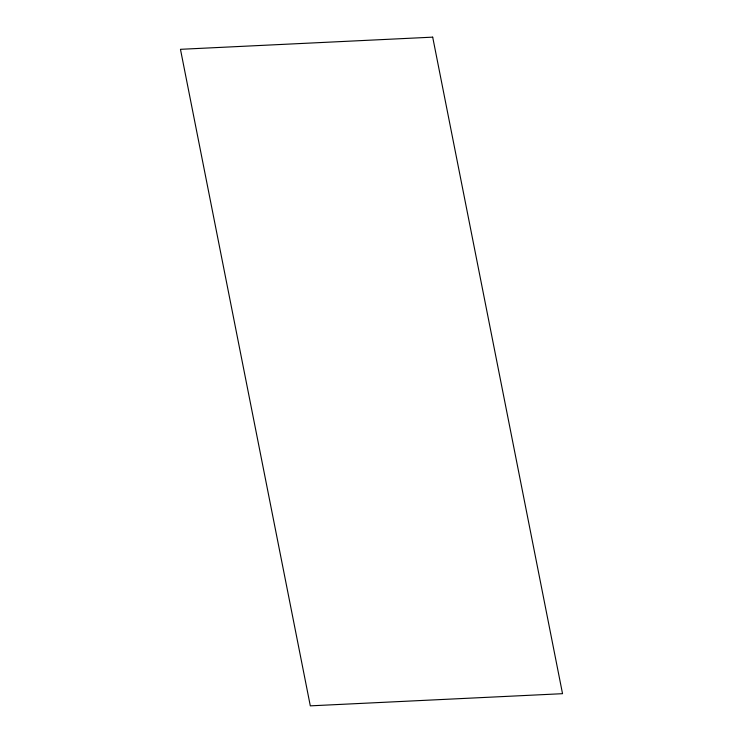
<?xml version="1.0" encoding="UTF-8"?>
<svg xmlns="http://www.w3.org/2000/svg" width="743" height="743" viewBox="0 0 743 743"><rect width="100%" height="100%" fill="white"/><g stroke="black" fill="none" stroke-linecap="round" stroke-linejoin="round"><path stroke-width="1.11" d="M432.695 37.15L180.465 49.317L310.305 705.85L562.535 693.683L432.695 37.15"/></g></svg>
